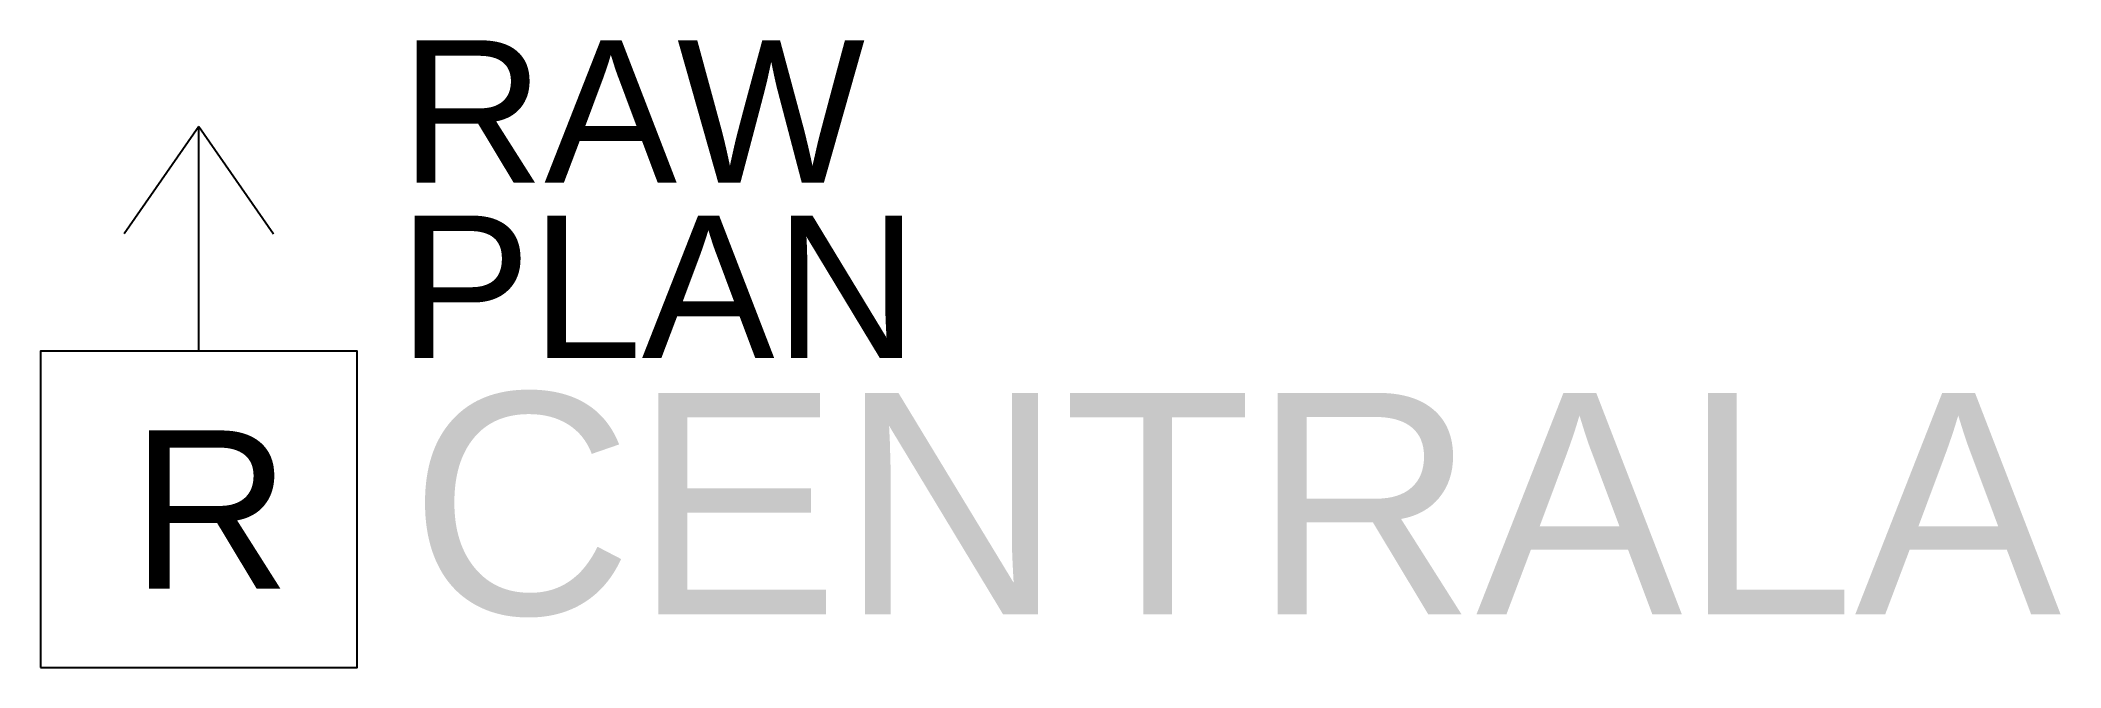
# Model space of a CAD drawing. Header units: millimetres. Extents: x -200 to 2351, y -200 to 593.
import ezdxf

# ---------------------------------------------------------------- set-up
doc = ezdxf.new("R2010")
doc.units = ezdxf.units.MM
doc.styles.add('opis_czujki', font='arial.ttf')
doc.styles.add('opis_czujki_2', font='arial.ttf')
doc.styles.get("Standard").update_dxf_attribs({"font": 'arial.ttf'})

msp = doc.modelspace()

# ---------------------------------------------------------------- linework, layer by layer
for p, q in [((0, 484.4), (-94.3, 348.6)), ((0, 200), (0, 484.4)), ((0, 484.4), (94.3, 348.6))]:
    msp.add_line(p, q)
msp.add_lwpolyline([(-200, -200), (200, -200), (200, 200), (-200, 200)], close=True)

# ---------------------------------------------------------------- texts
at = {"insert": (0, 0), "char_height": 200, "width": 400, "attachment_point": 5}
msp.add_mtext('\\fArial|b0|i0;\\T0.75;R', dxfattribs=at)
for tag, p, height, style, flags in [('RAW', (254.8, 413.2), 180, 'opis_czujki_2', 9), ('PLAN', (252, 191.6), 180, 'opis_czujki_2', 9), ('CENTRALA', (265.9, -132.6), 280, 'opis_czujki', 8)]:
    msp.add_attdef(tag, p, 'xx', height=height, dxfattribs=dict(style=style, flags=flags))

doc.saveas('drawing.dxf')
